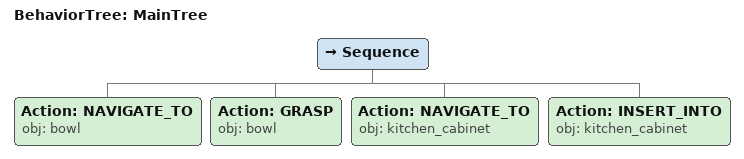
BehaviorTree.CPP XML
<root main_tree_to_execute="MainTree">
  <BehaviorTree ID="MainTree">
    <Sequence>
      <!-- Navigate to bowl -->
      <Action ID="NAVIGATE_TO" obj="bowl" />
      <!-- Grasp bowl -->
      <Action ID="GRASP" obj="bowl" />
      <!-- Navigate to kitchen_cabinet -->
      <Action ID="NAVIGATE_TO" obj="kitchen_cabinet" />
      <!-- Insert into kitchen_cabinet -->
      <Action ID="INSERT_INTO" obj="kitchen_cabinet" />
    </Sequence>
  </BehaviorTree>
</root>
